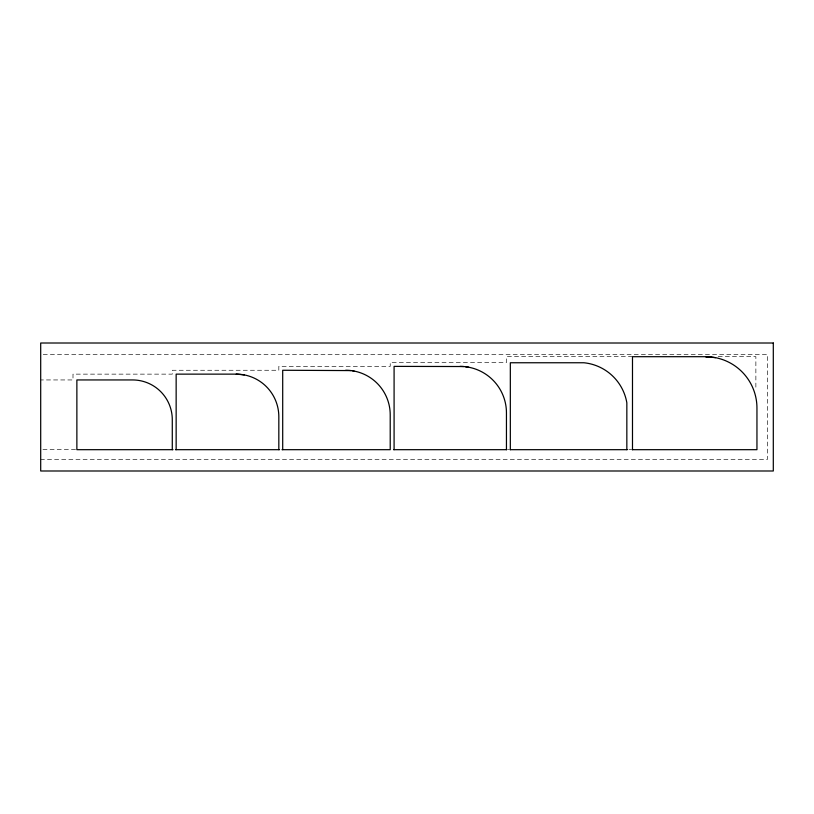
<?xml version="1.0" encoding="UTF-8"?>
<svg xmlns="http://www.w3.org/2000/svg" width="814" height="814" viewBox="0 0 814 814"><rect width="100%" height="100%" fill="white"/><g stroke="black" fill="none" stroke-linecap="round" stroke-linejoin="round"><path stroke-width="0.61" stroke-dasharray="4.07 3.05" d="M43.244 354.528L767.49 354.528L767.49 459.371L40.7 459.371M632.488 356.695L506.45 356.695L506.45 362.515L390.221 362.515L390.221 366.381L278.826 366.381L278.826 370.258L172.283 370.258L172.283 374.135L72.995 374.135L72.995 379.945L40.7 379.945M718.182 356.695L755.87 356.695L755.87 390.11M42.959 449.684L76.872 449.684M507.661 449.684L508.872 449.684M628.957 449.684L631.359 449.684"/><path stroke-width="1.22" d="M176.15 449.684L176.15 374.135L236.732 374.135L244.271 374.908M710.642 356.695L632.488 356.695L632.488 449.684M463.665 366.534L394.088 366.381L394.088 449.684M351.119 370.594L282.702 370.258L282.702 449.684M173.006 449.684L76.872 449.684L76.872 379.945L132.875 379.945A39.713 39.713 0 0 1 172.283 419.973L172.283 449.684M175.427 449.684L279.558 449.684M281.98 449.684L390.221 449.684L390.211 414.814A44.556 44.556 0 0 0 345.665 370.258M393.61 449.684L506.695 449.684M510.083 449.684L627.197 449.684M632.132 449.684L756.949 449.684L756.949 408.028A51.333 51.333 0 0 0 705.616 356.695L715.506 357.661M465.364 366.707L468.752 367.226M352.472 370.787L354.09 371.062M626.841 449.684L626.841 402.828A48.423 48.423 0 0 0 583.933 362.759L510.327 362.759L510.327 449.684M506.45 449.684L506.45 412.871A46.49 46.49 0 0 0 459.961 366.392M278.826 449.684L278.826 416.748A42.613 42.613 0 0 0 236.213 374.135M773.3 343.009L40.7 343.009L40.7 470.991L773.3 470.991L773.3 343.009"/></g></svg>
